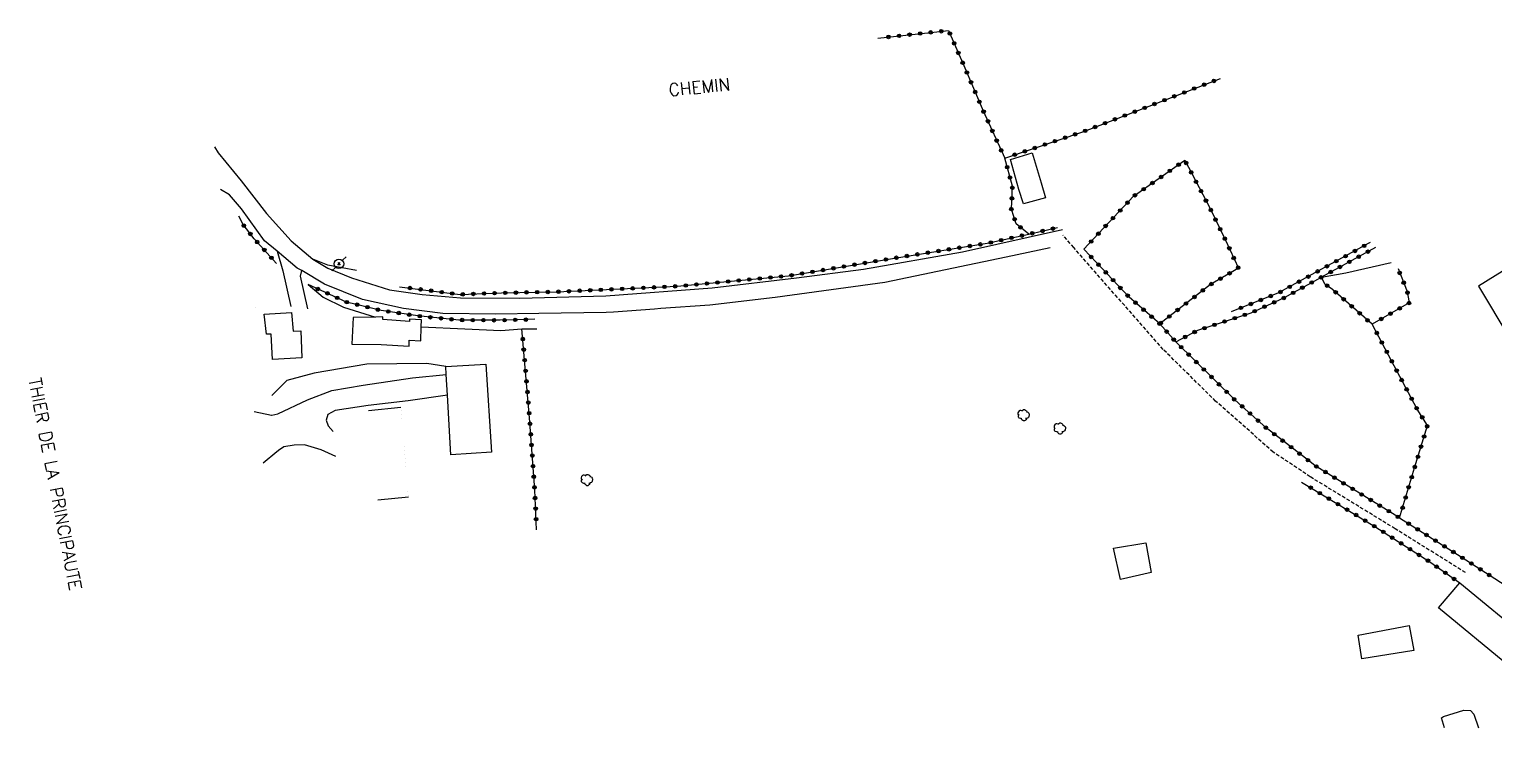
# Model space of a CAD drawing. Header units: millimetres. Extents: x 268000 to 269001, y 118998 to 120000.
# Drawn here: x 268543.8 to 268750.5, y 119000 to 119098.6 of the extents above; entities that cross this region are included whole.
import ezdxf
from ezdxf.enums import TextEntityAlignment as Align

# ---------------------------------------------------------------- set-up
doc = ezdxf.new("R2010")
doc.units = ezdxf.units.MM
doc.linetypes.add('DASHED', pattern=[0.75, 0.5, -0.25])
doc.layers.get('0').update_dxf_attribs({"linetype": 'CONTINUOUS'})
for name, color, linetype in [('W0017', 7, 'CONTINUOUS'), ('W0070', 7, 'DASHED'), ('W0071', 7, 'CONTINUOUS'), ('W0101', 7, 'CONTINUOUS'), ('W0104', 1, 'CONTINUOUS'), ('W0211', 2, 'CONTINUOUS'), ('W0214', 2, 'CONTINUOUS'), ('W0300', 7, 'CONTINUOUS'), ('W0322', 7, 'CONTINUOUS'), ('W0323', 7, 'CONTINUOUS'), ('W0473', 7, 'CONTINUOUS'), ('W0515', 5, 'CONTINUOUS'), ('W0989', 7, 'CONTINUOUS')]:
    doc.layers.add(name, color=color, linetype=linetype)
doc.styles.get("Standard").update_dxf_attribs({"font": 'romans.shx', "width": 0.85})

# ---------------------------------------------------------------- blocks, each defined once
blk = doc.blocks.new('T473')
for p, q in [((-0.166667, 0.166667), (0.166667, -0.166667)), ((-0.166667, -0.166667), (0.166667, 0.166667)), ((0.500001, 0.500001), (1.000002, 1.000002)), ((-1.000002, -1.000002), (-0.500001, -0.500001))]:
    blk.add_line(p, q)
blk.add_ellipse((0, 0), major_axis=(0.471405, 0.471405), ratio=1, start_param=5.4977871438, end_param=11.780972451)
blk = doc.blocks.new('T300')
for p, q in [((-0.8, 0.51), (-0.86, 0.34)), ((-0.86, 0.34), (-0.86, 0.17)), ((-0.86, 0.17), (-0.74, 0.06)), ((-0.69, 0.63), (-0.8, 0.51)), ((-0.8, -0.06), (-0.74, 0.06)), ((-0.74, 0.06), (-0.69, 0.11)), ((-0.57, 0.69), (-0.69, 0.63)), ((-0.46, 0.69), (-0.57, 0.69)), ((-0.29, 0.63), (-0.46, 0.69)), ((-0.29, 0.63), (-0.17, 0.74)), ((-0.23, 0.57), (-0.29, 0.63)), ((-0.17, 0.74), (-0.06, 0.8)), ((-0.06, 0.8), (0.06, 0.8)), ((0.06, 0.8), (0.23, 0.74)), ((0.23, 0.74), (0.34, 0.63)), ((0.34, 0.63), (0.4, 0.51)), ((0.46, 0.46), (0.34, 0.46)), ((0.4, 0.51), (0.4, 0.46)), ((0.57, 0.4), (0.46, 0.46)), ((0.57, 0.4), (0.69, 0.29)), ((0.69, 0.29), (0.74, 0.17)), ((0.74, 0.06), (0.69, -0.17)), ((0.74, 0.17), (0.74, 0.06)), ((-0.8, -0.17), (-0.8, -0.06)), ((-0.8, -0.23), (-0.8, -0.17)), ((-0.74, -0.34), (-0.8, -0.23)), ((-0.69, -0.4), (-0.74, -0.34)), ((-0.51, -0.46), (-0.69, -0.4)), ((-0.4, -0.46), (-0.51, -0.46)), ((-0.4, -0.46), (-0.34, -0.46)), ((-0.34, -0.46), (-0.34, -0.4)), ((-0.34, -0.51), (-0.34, -0.46)), ((-0.29, -0.63), (-0.34, -0.51)), ((-0.17, -0.74), (-0.29, -0.63)), ((-0.06, -0.8), (-0.17, -0.74)), ((0.06, -0.8), (-0.06, -0.8)), ((0.17, -0.74), (0.06, -0.8)), ((0.23, -0.69), (0.17, -0.74)), ((0.29, -0.46), (0.23, -0.46)), ((0.29, -0.63), (0.23, -0.69)), ((0.46, -0.4), (0.29, -0.46)), ((0.34, -0.51), (0.29, -0.63)), ((0.34, -0.51), (0.34, -0.46)), ((0.57, -0.34), (0.46, -0.4)), ((0.63, -0.29), (0.57, -0.34)), ((0.69, -0.17), (0.63, -0.29))]:
    blk.add_line(p, q)
blk = doc.blocks.new('t323o')
at = {"color": 0, "linetype": 'Continuous'}
for radius in [0.25, 0.15]:
    blk.add_circle((0, 0), radius, dxfattribs=at)
blk = doc.blocks.new('t322o')
at = {"color": 0, "linetype": 'Continuous'}
for radius in [0.25, 0.15]:
    blk.add_circle((0, 0), radius, dxfattribs=at)

msp = doc.modelspace()

# ---------------------------------------------------------------- linework, layer by layer
at = {"layer": 'W0017'}
for points in [[(268578.79, 119067.24), (268579.6, 119064.49), (268580.7, 119059.44)], [(268583.09, 119059.14), (268582.09, 119063.74), (268582.26, 119064.51)], [(268575.51, 119044.64), (268577.96, 119044.11), (268578.03, 119044.09), (268578.86, 119044.28), (268583.06, 119046.3), (268586.48, 119047.6), (268590.92, 119048.37), (268597.86, 119049.36), (268602.65, 119049.87)], [(268602.82, 119046.92), (268597.25, 119046.15), (268591.63, 119045.48), (268586.96, 119044.77), (268585.91, 119044.23), (268585.71, 119043.43), (268585.99, 119042.63), (268586.68, 119041.81)], [(268587.04, 119038.26), (268584.97, 119039.2), (268582.64, 119039.91), (268581.17, 119039.88), (268579.73, 119039.64), (268578.96, 119039.11), (268578.91, 119039.07), (268578.71, 119038.94), (268576.82, 119037.34)]]:
    msp.add_lwpolyline(points, dxfattribs=at)
at = {"layer": 'W0070'}
msp.add_lwpolyline([(268746.47, 119021.9), (268736.54, 119028.09), (268724.66, 119035.36), (268724.57, 119035.43), (268719.35, 119038.9), (268713.17, 119044.37), (268711.21, 119046.1), (268703.83, 119053.39), (268697.37, 119060.74), (268691.2, 119067.76), (268689.67, 119069.5)], dxfattribs=at)
at = {"layer": 'W0071'}
for points in [[(268569.93, 119082), (268570.47, 119081.16), (268573.7, 119077.19), (268577.26, 119072.57), (268580.75, 119068.72), (268583.8, 119066.15), (268585.91, 119064.86), (268589.25, 119063.5), (268594.64, 119061.81), (268599.24, 119061.15), (268604.67, 119060.68), (268613.03, 119060.63), (268625.17, 119060.95), (268640.19, 119062.09), (268652.08, 119063.5), (268661.54, 119064.73), (268675.48, 119067.15), (268689.61, 119070.33)], [(268687.88, 119067.72), (268681.65, 119066.43), (268664.53, 119062.86), (268651.45, 119061.04), (268649.06, 119060.7), (268639.86, 119059.66), (268632.94, 119059.16), (268632.05, 119059.09), (268626.26, 119058.66), (268625.22, 119058.59), (268615.69, 119058.44), (268609.64, 119058.35), (268602.16, 119058.45), (268596.61, 119059.18), (268590.8, 119060.43), (268585.45, 119062.62), (268582.26, 119064.51), (268581.62, 119064.88), (268578.79, 119067.24), (268576.98, 119068.74), (268573.75, 119073.23), (268572.03, 119075.21), (268570.76, 119075.95)]]:
    msp.add_lwpolyline(points, dxfattribs=at)
at = {"layer": 'W0101'}
msp.add_lwpolyline([(268752.75, 119054.93), (268756.46, 119057.19), (268758.15, 119058.23), (268762.96, 119061.17), (268758.73, 119068.77), (268748.33, 119062.33)], close=True, dxfattribs=at)
for points in [[(268591.68, 119044.76), (268596.24, 119045.23)], [(268597.29, 119032.54), (268592.98, 119032.1)]]:
    msp.add_lwpolyline(points, dxfattribs=at)
at = {"layer": 'W0101', "const_width": 0.002}
msp.add_lwpolyline([(268596.24, 119045.23), (268597.29, 119032.54)], dxfattribs=at)
at = {"layer": 'W0104'}
for points in [[(268684.1, 119073.92), (268683.44, 119075.94), (268682.25, 119080.19), (268685.32, 119081.13), (268686.61, 119076.91), (268687.2, 119074.8)], [(268578.12, 119051.95), (268577.91, 119055.53), (268577.27, 119055.53), (268576.93, 119058.38), (268580.8, 119058.61), (268581.03, 119055.96), (268582.1, 119056.02), (268582.24, 119052.22)], [(268597.39, 119053.86), (268597.39, 119054.7), (268599.05, 119054.59), (268599.1, 119056.6), (268599.13, 119057.56), (268597.44, 119057.66), (268597.47, 119057.31), (268593.67, 119057.62), (268593.7, 119057.97), (268592.64, 119057.95), (268589.52, 119057.9), (268589.31, 119054.13), (268593.46, 119054.08)], [(268603.29, 119038.52), (268602.82, 119046.92), (268602.65, 119049.87), (268602.59, 119050.98), (268608.21, 119051.3), (268609.01, 119038.87)], [(268697.79, 119020.91), (268696.79, 119025.32), (268701.39, 119026.09), (268702.14, 119021.9)], [(268752.6, 119008.74), (268742.65, 119016.91), (268745.67, 119020.44), (268755.53, 119012.34)], [(268731.85, 119009.71), (268731.32, 119013.07), (268738.52, 119014.44), (268739.2, 119010.92)]]:
    msp.add_lwpolyline(points, close=True, dxfattribs=at)
at = {"layer": 'W0211'}
msp.add_lwpolyline([(268602.59, 119050.98), (268599.91, 119051.41), (268591.41, 119051.32), (268583.99, 119050.02), (268580.15, 119049.02), (268578.03, 119046.89)], dxfattribs=at)
at = {"layer": 'W0214'}
for points in [[(268589.96, 119064.53), (268585.93, 119065.29), (268583.8, 119066.15)], [(268726.15, 119063.59), (268729.6, 119064.18), (268736, 119065.68)], [(268583.15, 119062.56), (268585.28, 119060.79), (268588.12, 119059.34), (268592.64, 119057.95)], [(268599.1, 119056.6), (268605.27, 119056.28), (268610.34, 119056.06), (268613.32, 119056.3), (268613.8, 119056.3), (268615.43, 119056.29)]]:
    msp.add_lwpolyline(points, dxfattribs=at)
at = {"layer": 'W0322'}
for points in [[(268737.19, 119029.62), (268725.27, 119036.97), (268724.52, 119037.55), (268718.34, 119042.32), (268714.51, 119045.75), (268713.82, 119046.37), (268705.59, 119054.46), (268703.34, 119057), (268699.02, 119060.76), (268698.17, 119061.66), (268694.39, 119065.66), (268692.63, 119067.53)], [(268733.78, 119067.76), (268726.15, 119063.59)], [(268615.16, 119057.64), (268614.09, 119057.61), (268610.24, 119057.5), (268604.43, 119057.53), (268598.65, 119058.11), (268593.45, 119058.9), (268588.54, 119060.07), (268583.15, 119062.56)], [(268575.77, 119059.3), (268575.77, 119059.32)], [(268737.19, 119029.62), (268745.85, 119024.11), (268752.72, 119019.7)]]:
    msp.add_lwpolyline(points, dxfattribs=at)
at = {"layer": 'W0323'}
for points in [[(268663.56, 119097.34), (268671.04, 119098.14), (268673.53, 119098.41), (268675.7, 119093.45), (268678.42, 119087.08), (268681.45, 119080.39)], [(268681.45, 119080.39), (268692.62, 119084.16), (268711.91, 119091.65)], [(268684.87, 119069.68), (268683.06, 119071.12), (268682.4, 119073.2), (268682.55, 119076.42), (268681.45, 119080.39)], [(268692.63, 119067.53), (268699.63, 119075), (268706.87, 119080.08), (268710.45, 119073.26), (268712.63, 119068.8), (268714.43, 119064.87), (268710.49, 119062.55), (268703.34, 119057)], [(268578.7, 119065.52), (268575.55, 119068.99), (268573.96, 119071.01), (268573.36, 119072.19)], [(268596.04, 119062.24), (268604.6, 119061.15), (268610.45, 119061.37), (268618.24, 119061.52), (268635.21, 119062.3), (268650.96, 119063.78), (268665.34, 119066.2), (268678.99, 119068.37), (268684.87, 119069.68), (268688.91, 119070.59)], [(268733.02, 119068.47), (268732.75, 119068.32), (268720.1, 119061.36), (268713.41, 119058.71)], [(268736.96, 119064.79), (268738.27, 119061.58), (268738.52, 119059.95), (268733.3, 119056.94)], [(268705.59, 119054.46), (268708.73, 119056.11), (268716.22, 119058.56), (268720.83, 119060.65), (268726.15, 119063.59)], [(268733.3, 119056.94), (268727.7, 119061.86), (268726.65, 119062.6), (268726.15, 119063.59)], [(268615.39, 119027.93), (268615.12, 119033.56), (268614.41, 119043.75), (268613.32, 119056.3), (268613.32, 119056.31)], [(268737.19, 119029.62), (268739.3, 119036.7), (268741.12, 119042.66), (268739.66, 119044.97), (268735.64, 119052.56), (268733.3, 119056.94)], [(268723.35, 119034.67), (268724.52, 119033.96), (268733.67, 119028.42), (268741.47, 119023.4), (268745.67, 119020.44)]]:
    msp.add_lwpolyline(points, dxfattribs=at)
at = {"layer": 'W0515'}
msp.add_lwpolyline([(268743.51, 119000), (268743.11, 119001.41), (268743.4, 119001.57), (268746.25, 119002.48), (268747.17, 119002.41), (268747.68, 119001.93), (268748.32, 119000)], dxfattribs=at)

# ---------------------------------------------------------------- block references
at = {"layer": 'W0300', "rotation": 359.9999899820874}
for p in [(268684.18, 119044.09), (268689.28, 119042.21), (268622.55, 119034.95)]:
    msp.add_blockref('T300', p, dxfattribs=at)
at = {"layer": 'W0322'}
for p, rotation in [((268693.66, 119066.44), 133.3273754121758), ((268731.41, 119066.47), 208.6496094922004), ((268732.73, 119067.19), 208.6496094922004), ((268694.69, 119065.35), 133.3070940370592), ((268695.72, 119064.26), 133.3070940370592), ((268727.46, 119064.31), 208.6496094922004), ((268728.78, 119065.03), 208.6496094922004), ((268730.1, 119065.75), 208.6496094922004), ((268584.51, 119061.93), 155.2147412690489), ((268696.75, 119063.17), 133.3070940370592), ((268697.77, 119062.07), 133.3070940370592), ((268585.88, 119061.3), 155.2147412690489), ((268587.24, 119060.67), 155.2147412690489), ((268588.6, 119060.06), 166.5497062885549), ((268590.06, 119059.71), 166.5497062885549), ((268698.8, 119060.98), 133.3259294067495), ((268699.92, 119059.98), 139.0050192991947), ((268591.52, 119059.36), 166.5497062885549), ((268592.98, 119059.01), 166.5497062885549), ((268594.46, 119058.75), 171.3324815510974), ((268595.94, 119058.52), 171.3324815510974), ((268597.42, 119058.29), 171.3324815510974), ((268598.91, 119058.08), 174.346356994746), ((268600.4, 119057.93), 174.346356994746), ((268601.89, 119057.79), 174.346356994746), ((268603.38, 119057.64), 174.346356994746), ((268701.05, 119058.99), 139.0050192991947), ((268702.18, 119058.01), 139.0050192991947), ((268604.88, 119057.53), 179.7043587666899), ((268606.38, 119057.52), 179.7043587666899), ((268607.88, 119057.52), 179.7043587666899), ((268609.38, 119057.51), 179.7043587666899), ((268610.88, 119057.52), 181.5654762407584), ((268612.38, 119057.56), 181.5654762407584), ((268613.88, 119057.6), 181.5654762407584), ((268703.31, 119057.03), 139.0050192991947), ((268704.31, 119055.91), 131.5718510957529), ((268705.31, 119054.78), 131.5718510957529), ((268706.35, 119053.71), 135.491435634313), ((268707.42, 119052.66), 135.491435634313), ((268708.49, 119051.61), 135.491435634313), ((268709.56, 119050.56), 135.491435634313), ((268710.63, 119049.51), 135.491435634313), ((268711.7, 119048.46), 135.491435634313), ((268712.77, 119047.4), 135.491435634313), ((268713.84, 119046.35), 138.1094153739627), ((268714.96, 119045.35), 138.1312903214595), ((268716.08, 119044.35), 138.1312903214595), ((268717.19, 119043.35), 138.1312903214595), ((268718.31, 119042.35), 138.1312903214595), ((268719.5, 119041.43), 142.3321380751029), ((268720.68, 119040.51), 142.3321380751029), ((268721.87, 119039.6), 142.3321380751029), ((268723.06, 119038.68), 142.3321380751029), ((268724.25, 119037.76), 142.3321380751029), ((268725.44, 119036.86), 148.3112678870889), ((268726.72, 119036.08), 148.3112678870889), ((268728, 119035.29), 148.3112678870889), ((268729.27, 119034.5), 148.3112678870889), ((268730.55, 119033.71), 148.3112678870889), ((268731.83, 119032.92), 148.3112678870889), ((268733.1, 119032.14), 148.3112678870889), ((268734.38, 119031.35), 148.3112678870889), ((268735.66, 119030.56), 148.3112678870889), ((268736.93, 119029.77), 148.3112678870889), ((268738.45, 119028.81), 327.5519312195133), ((268739.72, 119028.01), 327.5519312195133), ((268740.98, 119027.2), 327.5519312195133), ((268742.25, 119026.4), 327.5519312195133), ((268743.52, 119025.59), 327.5519312195133), ((268744.78, 119024.79), 327.5519312195133), ((268746.05, 119023.98), 327.3233432696019), ((268747.31, 119023.17), 327.3233432696019), ((268748.57, 119022.36), 327.3233432696019), ((268749.83, 119021.55), 327.3233432696019)]:
    msp.add_blockref('t322o', p, dxfattribs=dict(at, rotation=rotation))
at = {"layer": 'W0323'}
for p, rotation in [((268665.05, 119097.5), 6.129260285019297), ((268666.54, 119097.66), 6.129260285019297), ((268668.03, 119097.82), 6.129260285019297), ((268669.52, 119097.98), 6.129260285019297), ((268671.01, 119098.14), 6.129260285019297), ((268672.5, 119098.3), 6.112245810606431), ((268673.72, 119097.98), 293.6983956269069), ((268674.32, 119096.6), 293.6983956269069), ((268674.92, 119095.23), 293.6983956269069), ((268675.52, 119093.86), 293.6983956269069), ((268676.12, 119092.48), 293.0845097534277), ((268676.7, 119091.1), 293.0845097534277), ((268709.6, 119090.75), 21.20343779392665), ((268710.99, 119091.29), 21.20343779392665), ((268677.29, 119089.72), 293.0845097534277), ((268704, 119088.58), 21.20343779392665), ((268705.4, 119089.12), 21.20343779392665), ((268706.8, 119089.66), 21.20343779392665), ((268708.2, 119090.21), 21.20343779392665), ((268677.88, 119088.34), 293.0845097534277), ((268678.47, 119086.96), 294.3774676674454), ((268699.81, 119086.95), 21.20343779392665), ((268701.21, 119087.49), 21.20343779392665), ((268702.6, 119088.04), 21.20343779392665), ((268679.09, 119085.59), 294.3774676674454), ((268694.21, 119084.78), 21.20343779392665), ((268695.61, 119085.32), 21.20343779392665), ((268697.01, 119085.87), 21.20343779392665), ((268698.41, 119086.41), 21.20343779392665), ((268679.71, 119084.23), 294.3774676674454), ((268680.33, 119082.86), 294.3774676674454), ((268688.55, 119082.79), 18.68240873500132), ((268689.98, 119083.27), 18.68240873500132), ((268691.4, 119083.75), 18.68240873500132), ((268692.81, 119084.24), 21.20343779392665), ((268680.95, 119081.49), 294.3774676674454), ((268682.87, 119080.87), 18.68240873500132), ((268684.29, 119081.35), 18.68240873500132), ((268685.71, 119081.83), 18.68240873500132), ((268687.13, 119082.31), 18.68240873500132), ((268681.8, 119079.11), 105.4749224054686), ((268704.76, 119078.6), 35.01272030695834), ((268705.99, 119079.46), 35.01272030695834), ((268707.07, 119079.71), 297.6563307598911), ((268707.76, 119078.38), 297.6563307598911), ((268682.2, 119077.66), 105.4749224054686), ((268702.3, 119076.87), 35.01272030695834), ((268703.53, 119077.73), 35.01272030695834), ((268708.46, 119077.05), 297.6563307598911), ((268682.47, 119074.71), 87.44416644418591), ((268682.54, 119076.21), 87.44416644418591), ((268698.78, 119074.1), 46.86011296316894), ((268699.85, 119075.15), 35.01272030695834), ((268701.07, 119076.01), 35.01272030695834), ((268709.16, 119075.72), 297.6563307598911), ((268709.85, 119074.39), 297.6563307598911), ((268682.4, 119073.21), 87.44416644418591), ((268697.76, 119073), 46.86011296316894), ((268710.54, 119073.06), 296.1049578114424), ((268574.07, 119070.87), 128.1547211418458), ((268682.85, 119071.78), 107.6125778436409), ((268683.69, 119070.62), 141.5033275497036), ((268686.82, 119070.12), 12.59634690733011), ((268688.28, 119070.44), 12.59634690733011), ((268695.71, 119070.82), 46.86011296316894), ((268696.73, 119071.91), 46.86011296316894), ((268711.2, 119071.71), 296.1049578114424), ((268711.86, 119070.37), 296.1049578114424), ((268575, 119069.69), 128.1547211418458), ((268575.96, 119068.54), 132.2110940963348), ((268676.54, 119067.98), 9.016592854008714), ((268678.02, 119068.21), 9.016592854008714), ((268679.5, 119068.48), 12.60420500308551), ((268680.96, 119068.81), 12.60420500308551), ((268682.42, 119069.14), 12.60420500308551), ((268683.89, 119069.46), 12.60420500308551), ((268685.35, 119069.79), 12.59634690733011), ((268693.66, 119068.63), 46.86011296316894), ((268694.68, 119069.72), 46.86011296316894), ((268712.52, 119069.02), 296.1049578114424), ((268732.19, 119068.01), 208.8191375099926), ((268576.96, 119067.43), 132.2110940963348), ((268577.97, 119066.32), 132.2110940963348), ((268664.69, 119066.09), 9.544971159274613), ((268666.17, 119066.33), 9.016592854008714), ((268667.65, 119066.57), 9.016592854008714), ((268669.13, 119066.8), 9.016592854008714), ((268670.61, 119067.04), 9.016592854008714), ((268672.1, 119067.27), 9.016592854008714), ((268673.58, 119067.51), 9.016592854008714), ((268675.06, 119067.74), 9.016592854008714), ((268713.15, 119067.66), 294.576454387582), ((268713.78, 119066.29), 294.576454387582), ((268728.25, 119065.84), 208.8191375099926), ((268729.57, 119066.56), 208.8191375099926), ((268730.88, 119067.29), 208.8191375099926), ((268651.38, 119063.85), 9.544971159274613), ((268652.85, 119064.1), 9.544971159274613), ((268654.33, 119064.35), 9.544971159274613), ((268655.81, 119064.6), 9.544971159274613), ((268657.29, 119064.85), 9.544971159274613), ((268658.77, 119065.1), 9.544971159274613), ((268660.25, 119065.35), 9.544971159274613), ((268661.73, 119065.6), 9.544971159274613), ((268663.21, 119065.84), 9.544971159274613), ((268713.2, 119064.14), 210.4044972750414), ((268714.4, 119064.93), 294.576454387582), ((268725.62, 119064.4), 208.8191375099926), ((268726.94, 119065.12), 208.8191375099926), ((268737.2, 119064.19), 292.3255481642106), ((268597.53, 119062.05), 352.6862999662462), ((268599.02, 119061.86), 352.6862999662462), ((268624.46, 119061.81), 2.619108215192351), ((268625.96, 119061.88), 2.619108215192351), ((268627.46, 119061.95), 2.619108215192351), ((268628.96, 119062.01), 2.619108215192351), ((268630.46, 119062.08), 2.619108215192351), ((268631.95, 119062.15), 2.619108215192351), ((268633.45, 119062.22), 2.619108215192351), ((268634.95, 119062.29), 2.619108215192351), ((268636.45, 119062.42), 5.381285826446853), ((268637.94, 119062.56), 5.381285826446853), ((268639.43, 119062.7), 5.381285826446853), ((268640.93, 119062.84), 5.381285826446853), ((268642.42, 119062.98), 5.381285826446853), ((268643.91, 119063.12), 5.381285826446853), ((268645.41, 119063.26), 5.381285826446853), ((268646.9, 119063.4), 5.381285826446853), ((268648.39, 119063.54), 5.381285826446853), ((268649.89, 119063.68), 5.381285826446853), ((268709.42, 119061.72), 217.8305812348896), ((268710.61, 119062.62), 210.4044972750414), ((268711.9, 119063.38), 210.4044972750414), ((268721.68, 119062.23), 208.8191375099926), ((268722.99, 119062.95), 208.8191375099926), ((268723.47, 119062.11), 28.98782050019025), ((268724.31, 119063.67), 208.8191375099926), ((268724.78, 119062.84), 28.98782050019025), ((268726.09, 119063.56), 28.98782050019025), ((268726.97, 119062.38), 144.8252770416583), ((268737.77, 119062.81), 292.3255481642106), ((268600.51, 119061.67), 352.6862999662462), ((268602, 119061.48), 352.6862999662462), ((268603.48, 119061.29), 352.6862999662462), ((268604.97, 119061.16), 2.213890047146407), ((268606.47, 119061.22), 2.213890047146407), ((268607.97, 119061.28), 2.213890047146407), ((268609.47, 119061.34), 2.213890047146407), ((268610.97, 119061.38), 1.109760201254595), ((268612.47, 119061.41), 1.109760201254595), ((268613.97, 119061.44), 1.109760201254595), ((268615.47, 119061.47), 1.109760201254595), ((268616.97, 119061.5), 1.109760201254595), ((268618.47, 119061.53), 2.619108215192351), ((268619.97, 119061.6), 2.619108215192351), ((268621.47, 119061.67), 2.619108215192351), ((268622.96, 119061.74), 2.619108215192351), ((268707.05, 119059.88), 217.8305812348896), ((268708.23, 119060.8), 217.8305812348896), ((268716.2, 119059.81), 201.601788888224), ((268717.59, 119060.36), 201.601788888224), ((268718.99, 119060.92), 201.601788888224), ((268719.48, 119060.03), 24.33617679948394), ((268720.37, 119061.5), 208.8191375099926), ((268720.84, 119060.65), 28.98782050019025), ((268722.16, 119061.38), 28.98782050019025), ((268728.15, 119061.46), 138.7062673247204), ((268729.28, 119060.47), 138.7062673247204), ((268738.3, 119061.41), 278.6458241189023), ((268738.5, 119059.94), 209.934757932921), ((268704.68, 119058.04), 217.8305812348896), ((268705.86, 119058.96), 217.8305812348896), ((268713.92, 119057.81), 18.14284890882686), ((268714.8, 119059.26), 201.601788888224), ((268715.34, 119058.27), 18.14284890882686), ((268716.74, 119058.8), 24.33617679948394), ((268718.11, 119059.42), 24.33617679948394), ((268730.41, 119059.48), 138.7062673247204), ((268731.54, 119058.49), 138.7062673247204), ((268734.6, 119057.69), 209.934757932921), ((268735.9, 119058.44), 209.934757932921), ((268737.2, 119059.19), 209.934757932921), ((268703.49, 119057.12), 217.8305812348896), ((268708.25, 119055.85), 27.66439339872802), ((268709.64, 119056.4), 18.14284890882686), ((268711.06, 119056.87), 18.14284890882686), ((268712.49, 119057.34), 18.14284890882686), ((268732.66, 119057.5), 138.7062673247204), ((268733.97, 119055.7), 118.0853649811619), ((268613.45, 119054.85), 94.94452901868122), ((268706.92, 119055.16), 27.66439339872802), ((268734.67, 119054.37), 118.0853649811619), ((268613.58, 119053.36), 94.94452901868122), ((268613.71, 119051.87), 94.94452901868122), ((268735.38, 119053.05), 118.0853649811619), ((268736.08, 119051.72), 117.8927625286868), ((268613.84, 119050.37), 94.94452901868122), ((268736.78, 119050.4), 117.8927625286868), ((268613.97, 119048.88), 94.94452901868122), ((268614.1, 119047.38), 94.94452901868122), ((268737.48, 119049.07), 117.8927625286868), ((268738.19, 119047.75), 117.8927625286868), ((268614.22, 119045.89), 94.94452901868122), ((268738.89, 119046.42), 117.8927625286868), ((268614.35, 119044.39), 94.94452901868122), ((268739.59, 119045.1), 117.8927625286868), ((268740.38, 119043.82), 122.2924605686705), ((268614.47, 119042.9), 94.01250744189238), ((268614.57, 119041.4), 94.01250744189238), ((268740.64, 119041.11), 73.03846989970492), ((268741.08, 119042.54), 73.03846989970492), ((268614.68, 119039.91), 94.01250744189238), ((268740.21, 119039.67), 73.03846989970492), ((268614.78, 119038.41), 94.01250744189238), ((268739.77, 119038.24), 73.03846989970492), ((268614.89, 119036.91), 94.01250744189238), ((268614.99, 119035.42), 94.01250744189238), ((268738.9, 119035.36), 73.38989038514848), ((268739.33, 119036.8), 73.03846989970492), ((268615.1, 119033.92), 94.01250744189238), ((268724.63, 119033.89), 328.7972903335564), ((268725.92, 119033.11), 328.7972903335564), ((268738.47, 119033.93), 73.38989038514848), ((268615.18, 119032.42), 92.70953606433325), ((268615.25, 119030.92), 92.70953606433325), ((268727.2, 119032.34), 328.7972903335564), ((268728.48, 119031.56), 328.7972903335564), ((268729.76, 119030.78), 328.7972903335564), ((268737.61, 119031.05), 73.38989038514848), ((268738.04, 119032.49), 73.38989038514848), ((268615.32, 119029.43), 92.70953606433325), ((268731.05, 119030.01), 328.7972903335564), ((268732.33, 119029.23), 328.7972903335564), ((268733.61, 119028.45), 328.7972903335564), ((268734.88, 119027.64), 327.2213520979444), ((268736.14, 119026.83), 327.2213520979444), ((268737.4, 119026.02), 327.2213520979444), ((268738.66, 119025.2), 327.2213520979444), ((268739.92, 119024.39), 327.2213520979444), ((268741.18, 119023.58), 327.2213520979444), ((268742.42, 119022.73), 324.8316997034111), ((268743.64, 119021.86), 324.8316997034111), ((268744.87, 119021), 324.8316997034111)]:
    msp.add_blockref('t323o', p, dxfattribs=dict(at, rotation=rotation))
at = {"layer": 'W0473', "rotation": 359.9999899820874}
msp.add_blockref('T473', (268587.5, 119065.47), dxfattribs=at)

# ---------------------------------------------------------------- texts
at = {"layer": 'W0989'}
for s, rotation, p in [('CHEMIN', 5.5571, (268638.35, 119090.43)), ('THIER DE LA PRINCIPAUTE', 280.9881, (268547.44, 119034.39))]:
    msp.add_text(s, height=1.75, rotation=rotation, dxfattribs=at).set_placement(p, align=Align.MIDDLE_CENTER)

doc.saveas('drawing.dxf')
